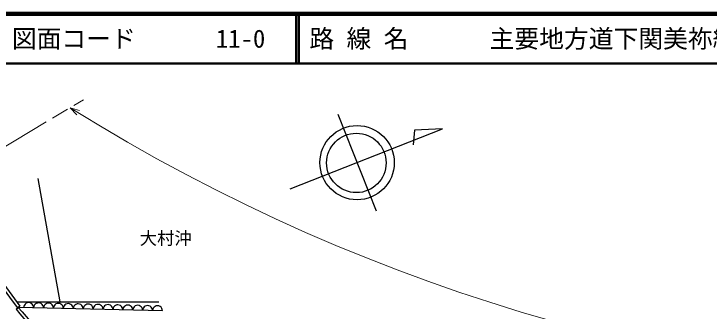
# Model space of a CAD drawing. Units: millimetres, scale not verified. Extents: x 40000 to 680000, y 20000 to 380000.
# Drawn here: x 120791 to 261009, y 319988 to 380000 of the extents above; entities that cross this region are included whole.
import ezdxf
from ezdxf.enums import TextEntityAlignment as Align

# ---------------------------------------------------------------- set-up
doc = ezdxf.new("R2010")
doc.units = ezdxf.units.MM
doc.header["$LTSCALE"] = 1000
doc.linetypes.add('CHAIN', pattern=[18.5, 12, -1.5, 3.5, -1.5])
for name, color, linetype, lineweight in [('M-BGD', 7, 'Continuous', 25), ('M-BMK', 2, 'CHAIN', 13), ('M-BMK-SRVR', 3, 'Continuous', 25), ('M-STR-HTXT', 7, 'Continuous', 13), ('M-TTL', 2, 'Continuous', 140), ('M-TTL-LINE', 7, 'Continuous', 50)]:
    doc.layers.add(name, color=color, linetype=linetype, lineweight=lineweight)
doc.layers.add('M-TTL-TXT', color=7, linetype='Continuous')
doc.styles.add('ＭＳ ゴシック', font='')
doc.styles.get('ＭＳ ゴシック').set_extended_font_data('MS Gothic')

msp = doc.modelspace()

# ---------------------------------------------------------------- linework, layer by layer
at = {"layer": 'M-BGD'}
for p, q in [((130125, 321867), (125703, 346777)), ((121332, 321869), (150022, 321863)), ((121219, 320361), (121678, 320748)), ((121984, 321005), (121678, 320748)), ((150750, 320039), (121678, 320748))]:
    msp.add_line(p, q, dxfattribs=at)
for centre, radius, start, end in [((257740, 424205), 171128, 207.44636, 217.25141), ((257740, 424205), 170528, 207.43407, 217.2417), ((123758, 320697), 1000, 358.60255, 178.60255), ((125758, 320648), 1000, 358.60255, 178.60255), ((127757, 320600), 1000, 358.60255, 178.60255), ((129756, 320551), 1000, 358.60255, 178.60255), ((131756, 320502), 1000, 358.60255, 178.60255), ((133755, 320453), 1000, 358.60255, 178.60255), ((135755, 320404), 1000, 358.60255, 178.60255), ((137754, 320356), 1000, 358.60255, 178.60255), ((139753, 320307), 1000, 358.60255, 178.60255), ((141753, 320258), 1000, 358.60255, 178.60255), ((143752, 320209), 1000, 358.60255, 178.60255), ((145752, 320161), 1000, 358.60255, 178.60255), ((147751, 320112), 1000, 358.60255, 178.60255), ((283506, 457012), 212156, 220.09843, 230.6417), ((283506, 457012), 211556, 220.09843, 230.63772), ((149750, 320063), 1000, 358.60255, 178.60255)]:
    msp.add_arc(centre, radius, start, end, dxfattribs=at)
at = {"layer": 'M-BMK'}
msp.add_line((101157, 342502), (134824, 362679), dxfattribs=at)
msp.add_arc((263487, 439789), 190000, 211.1612, 240.86448, dxfattribs=at)
at = {"layer": 'M-BMK-SRVR'}
for p, q in [((186136, 359763), (193864, 340237)), ((176517, 344664), (207229, 356819)), ((201570, 356521), (201305, 353532)), ((207229, 356819), (201570, 356521))]:
    msp.add_line(p, q, dxfattribs=at)
for centre, radius in [((190016, 349961), 7500), ((189866, 349911), 6000)]:
    msp.add_circle(centre, radius, dxfattribs=at)
at = {"layer": 'M-STR-HTXT'}
for p, q in [((134034, 360474), (132122, 361060)), ((132122, 361060), (133485, 359597))]:
    msp.add_line(p, q, dxfattribs=at)
msp.add_arc((331107, 679112), 375169, 237.96838, 302.59019, dxfattribs=at)
at = {"layer": 'M-TTL'}
msp.add_line((680000, 380000), (40000, 380000), dxfattribs=at)
at = {"layer": 'M-TTL-LINE'}
for p, q in [((177750, 380000), (177750, 370000)), ((178250, 380000), (178250, 370000)), ((40000, 370000), (680000, 370000))]:
    msp.add_line(p, q, dxfattribs=at)

# ---------------------------------------------------------------- texts
at = {"layer": 'M-BGD', "style": 'ＭＳ ゴシック'}
msp.add_text('大村沖', height=2566, dxfattribs=at).set_placement((151410, 334686), align=Align.MIDDLE_CENTER)
at = {"layer": 'M-TTL-TXT', "style": 'ＭＳ ゴシック'}
for s, p in [('路 線 名', (180380, 375000)), ('主要地方道下関美祢線', (216734, 375000)), ('図面コード', (120380, 375000)), ('11-0', (161521, 375000))]:
    msp.add_text(s, height=3666, dxfattribs=at).set_placement(p, align=Align.MIDDLE_LEFT)

doc.saveas('drawing.dxf')
